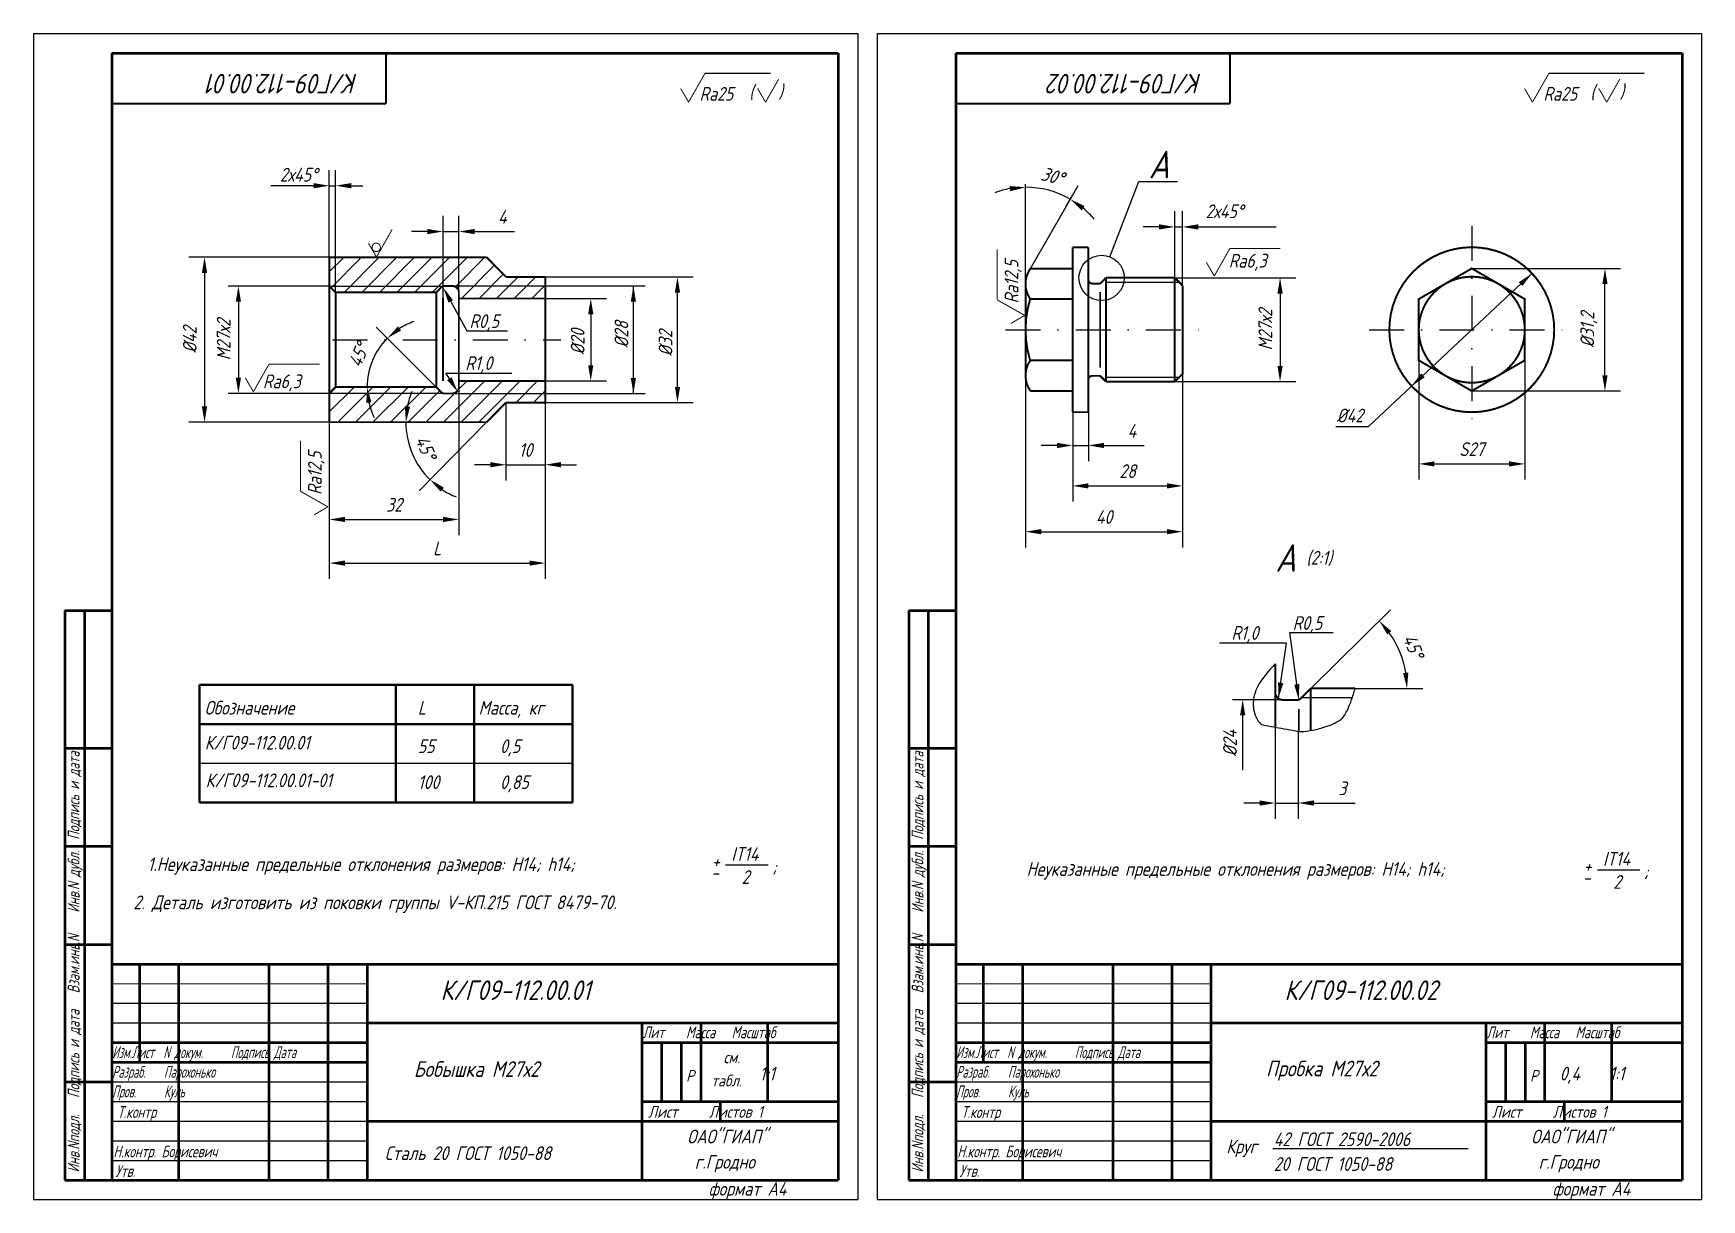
# Model space of a CAD drawing. Header units: inches. Extents: x 2854 to 6563, y -110 to 2015.
# Drawn here: x 3640.5 to 4065.5, y 1390.3 to 1687.3 of the extents above; entities that cross this region are included whole.
import ezdxf

# ---------------------------------------------------------------- set-up
doc = ezdxf.new("R2010")
doc.units = ezdxf.units.IN
doc.header["$LTSCALE"] = 0.7
doc.header["$MEASUREMENT"] = 0
doc.linetypes.add('DASHDOT', pattern=[25.4, 12.7, -6.35, 0, -6.35])
doc.styles.add('ROMANC', font='romanc', dxfattribs={"width": 0.8, "oblique": 15, "height": 3.5})
doc.styles.get("Standard").update_dxf_attribs({"font": 'romand.shx', "width": 0.8, "oblique": 15, "height": 3.5})
doc.dimstyles.get("Standard").update_dxf_attribs({"dimtxt": 3.5, "dimasz": 4, "dimexe": 4, "dimexo": 0, "dimgap": 2, "dimtad": 1, "dimdec": 0, "dimdsep": 46, "dimtxsty": 'Standard', "dimcen": 0.09, "dimadec": 0, "dimazin": 0, "dimtfac": 1, "dimtdec": 0, "dimtmove": 0, "dimatfit": 3, "dimfxl": 0, "dimtolj": 1, "dimtzin": 0, "dimlwd": 25, "dimlwe": 25, "dimarcsym": 0})

# ---------------------------------------------------------------- blocks, each defined once
blk = doc.blocks.new('*D3')
at = {"color": 0, "lineweight": 25}
for p, q in [((3744.85, 1609.3), (3744.85, 1640.85)), ((3748.87, 1609.3), (3748.87, 1640.85)), ((3740.85, 1636.85), (3736.85, 1636.85)), ((3744.85, 1636.85), (3748.87, 1636.85)), ((3752.87, 1636.85), (3763.05, 1636.85))]:
    blk.add_line(p, q, dxfattribs=at)
for points in [[(3740.85, 1637.51), (3740.85, 1636.18), (3744.85, 1636.85)], [(3752.87, 1637.51), (3752.87, 1636.18), (3748.87, 1636.85)]]:
    blk.add_solid(points, dxfattribs=at)
at = {"layer": 'DEFPOINTS', "color": 0, "lineweight": 25}
for p in [(3748.87, 1636.85), (3744.85, 1609.3), (3748.87, 1609.3)]:
    blk.add_point(p, dxfattribs=at)
at = {"color": 0, "insert": (3759.96, 1640.6), "char_height": 3.5, "attachment_point": 5}
blk.add_mtext('\\A1;4', dxfattribs=at)
blk = doc.blocks.new('*D4')
at = {"color": 0, "lineweight": 25}
for p, q in [((4006.91, 1627.45), (4044.84, 1627.45)), ((4040.84, 1600.25), (4040.84, 1623.45)), ((4006.91, 1596.25), (4044.84, 1596.25))]:
    blk.add_line(p, q, dxfattribs=at)
for points in [[(4040.17, 1623.45), (4041.5, 1623.45), (4040.84, 1627.45)], [(4040.17, 1600.25), (4041.5, 1600.25), (4040.84, 1596.25)]]:
    blk.add_solid(points, dxfattribs=at)
at = {"layer": 'DEFPOINTS', "color": 0, "lineweight": 25}
for p in [(4006.91, 1627.45), (4040.84, 1627.45), (4006.91, 1596.25)]:
    blk.add_point(p, dxfattribs=at)
at = {"color": 0, "insert": (4036.75, 1611.85), "char_height": 3.5, "attachment_point": 5, "rotation": 90}
blk.add_mtext('\\A1;%%C31,2', dxfattribs=at)
blk = doc.blocks.new('*D5')
at = {"color": 0, "lineweight": 25}
for p, q in [((3993.41, 1604.04), (3993.41, 1573.67)), ((4020.41, 1604.04), (4020.41, 1573.67)), ((3997.41, 1577.67), (4016.41, 1577.67))]:
    blk.add_line(p, q, dxfattribs=at)
for points in [[(3997.41, 1578.34), (3997.41, 1577.01), (3993.41, 1577.67)], [(4016.41, 1578.34), (4016.41, 1577.01), (4020.41, 1577.67)]]:
    blk.add_solid(points, dxfattribs=at)
at = {"layer": 'DEFPOINTS', "color": 0, "lineweight": 25}
for p in [(3993.41, 1604.04), (4020.41, 1604.04), (4020.41, 1577.67)]:
    blk.add_point(p, dxfattribs=at)
at = {"color": 0, "insert": (4006.91, 1581.42), "char_height": 3.5, "attachment_point": 5}
blk.add_mtext('\\A1;S27', dxfattribs=at)
blk = doc.blocks.new('*D6')
at = {"color": 0, "lineweight": 25}
for p, q in [((3760.87, 1593.3), (3760.87, 1573.47)), ((3770.87, 1593.3), (3770.87, 1573.47)), ((3756.87, 1577.47), (3752.87, 1577.47)), ((3760.87, 1577.47), (3770.87, 1577.47)), ((3774.87, 1577.47), (3778.87, 1577.47))]:
    blk.add_line(p, q, dxfattribs=at)
for points in [[(3756.87, 1578.14), (3756.87, 1576.8), (3760.87, 1577.47)], [(3774.87, 1578.14), (3774.87, 1576.8), (3770.87, 1577.47)]]:
    blk.add_solid(points, dxfattribs=at)
at = {"layer": 'DEFPOINTS', "color": 0, "lineweight": 25}
for p in [(3760.87, 1593.3), (3770.87, 1593.3), (3770.87, 1577.47)]:
    blk.add_point(p, dxfattribs=at)
at = {"color": 0, "lineweight": 25, "insert": (3765.87, 1581.22), "char_height": 3.5, "attachment_point": 5}
blk.add_mtext('\\A1;10', dxfattribs=at)
blk = doc.blocks.new('*D7')
at = {"color": 0, "lineweight": 25}
blk.add_line((3903.46, 1643.03), (3906.64, 1648.54), dxfattribs=at)
for start, end in [(100.0487, 110.0975), (60.0593, 90), (39.9619, 50.0106)]:
    blk.add_arc((3893.24, 1625.29), 22.84, start, end, dxfattribs=at)
for points in [[(3889.2, 1648.44), (3889.32, 1647.11), (3893.24, 1648.12)], [(3907.54, 1642.24), (3908.3, 1643.33), (3904.64, 1645.08)]]:
    blk.add_solid(points, dxfattribs=at)
at = {"layer": 'DEFPOINTS', "color": 0, "lineweight": 25}
for p in [(3893.24, 1648.94), (3901.04, 1646.75), (3903.46, 1643.03), (3893.24, 1623.54), (3894.47, 1627.42)]:
    blk.add_point(p, dxfattribs=at)
at = {"color": 0, "lineweight": 25, "insert": (3900.11, 1650.97), "char_height": 3.5, "attachment_point": 5, "rotation": 345.0297}
blk.add_mtext('\\A1;30°', dxfattribs=at)
blk = doc.blocks.new('*D8')
at = {"color": 0, "lineweight": 25}
for p, q in [((3931.24, 1625.07), (3962.07, 1625.07)), ((3958.07, 1621.07), (3958.07, 1602.63)), ((3931.24, 1598.63), (3962.07, 1598.63))]:
    blk.add_line(p, q, dxfattribs=at)
for points in [[(3957.41, 1621.07), (3958.74, 1621.07), (3958.07, 1625.07)], [(3957.41, 1602.63), (3958.74, 1602.63), (3958.07, 1598.63)]]:
    blk.add_solid(points, dxfattribs=at)
at = {"layer": 'DEFPOINTS', "color": 0, "lineweight": 25}
for p in [(3931.24, 1625.07), (3931.24, 1598.63), (3958.07, 1598.63)]:
    blk.add_point(p, dxfattribs=at)
at = {"color": 0, "lineweight": 25, "insert": (3954.32, 1611.85), "char_height": 3.5, "attachment_point": 5, "rotation": 90}
blk.add_mtext('\\A1;М27х2', dxfattribs=at)
blk = doc.blocks.new('*D9')
at = {"color": 0, "lineweight": 25}
for p, q in [((3905.24, 1599.59), (3905.24, 1578.37)), ((3909.24, 1599.59), (3909.24, 1578.37)), ((3901.24, 1582.37), (3897.24, 1582.37)), ((3905.24, 1582.37), (3909.24, 1582.37)), ((3913.24, 1582.37), (3923.42, 1582.37))]:
    blk.add_line(p, q, dxfattribs=at)
for points in [[(3901.24, 1583.04), (3901.24, 1581.7), (3905.24, 1582.37)], [(3913.24, 1583.04), (3913.24, 1581.7), (3909.24, 1582.37)]]:
    blk.add_solid(points, dxfattribs=at)
at = {"layer": 'DEFPOINTS', "color": 0, "lineweight": 25}
for p in [(3905.24, 1599.59), (3909.24, 1599.59), (3909.24, 1582.37)]:
    blk.add_point(p, dxfattribs=at)
at = {"color": 0, "lineweight": 25, "insert": (3920.33, 1586.12), "char_height": 3.5, "attachment_point": 5}
blk.add_mtext('\\A1;4', dxfattribs=at)
blk = doc.blocks.new('*D10')
at = {"color": 0, "lineweight": 25}
for p, q in [((3893.24, 1600.16), (3893.24, 1556.41)), ((3933.24, 1600.6), (3933.24, 1556.41)), ((3897.24, 1560.41), (3929.24, 1560.41))]:
    blk.add_line(p, q, dxfattribs=at)
for points in [[(3897.24, 1561.08), (3897.24, 1559.75), (3893.24, 1560.41)], [(3929.24, 1561.08), (3929.24, 1559.75), (3933.24, 1560.41)]]:
    blk.add_solid(points, dxfattribs=at)
at = {"layer": 'DEFPOINTS', "color": 0, "lineweight": 25}
for p in [(3893.24, 1600.16), (3933.24, 1600.6), (3933.24, 1560.41)]:
    blk.add_point(p, dxfattribs=at)
at = {"color": 0, "lineweight": 25, "insert": (3913.24, 1564.16), "char_height": 3.5, "attachment_point": 5}
blk.add_mtext('\\A1;40', dxfattribs=at)
blk = doc.blocks.new('*D11')
at = {"color": 0, "lineweight": 25}
for p, q in [((3956.85, 1510.62), (3956.85, 1487.31)), ((3962.69, 1509.59), (3962.69, 1487.31)), ((3952.85, 1491.31), (3948.85, 1491.31)), ((3956.85, 1491.31), (3962.69, 1491.31)), ((3966.69, 1491.31), (3977.18, 1491.31))]:
    blk.add_line(p, q, dxfattribs=at)
for points in [[(3952.85, 1491.98), (3952.85, 1490.64), (3956.85, 1491.31)], [(3966.69, 1491.98), (3966.69, 1490.64), (3962.69, 1491.31)]]:
    blk.add_solid(points, dxfattribs=at)
at = {"layer": 'DEFPOINTS', "color": 0, "lineweight": 25}
for p in [(3956.85, 1510.62), (3962.69, 1509.59), (3962.69, 1491.31)]:
    blk.add_point(p, dxfattribs=at)
at = {"color": 0, "lineweight": 25, "insert": (3973.94, 1495.06), "char_height": 3.5, "attachment_point": 5}
blk.add_mtext('\\A1;3', dxfattribs=at)
blk = doc.blocks.new('*D12')
at = {"color": 0, "lineweight": 25}
for p, q in [((3965.89, 1520.49), (3986.18, 1540.53)), ((3977.17, 1520.49), (3994.41, 1520.49))]:
    blk.add_line(p, q, dxfattribs=at)
blk.add_arc((3965.89, 1520.49), 24.52, 9.3569, 35.2831, dxfattribs=at)
for points in [[(3985.39, 1534.23), (3986.41, 1535.09), (3983.33, 1537.72)], [(3990.75, 1524.54), (3989.42, 1524.43), (3990.41, 1520.49)]]:
    blk.add_solid(points, dxfattribs=at)
at = {"layer": 'DEFPOINTS', "color": 0, "lineweight": 25}
for p in [(3989.59, 1526.79), (3963.2, 1517.84), (3965.89, 1520.49), (3965.89, 1520.49), (3977.17, 1520.49)]:
    blk.add_point(p, dxfattribs=at)
at = {"color": 0, "lineweight": 25, "insert": (3992.04, 1531.23), "char_height": 3.5, "attachment_point": 5, "rotation": 292.32}
blk.add_mtext('\\A1;45°', dxfattribs=at)
blk = doc.blocks.new('*D20')
at = {"color": 0, "lineweight": 25}
blk.add_line((3743.11, 1597.25), (3727.8, 1612.51), dxfattribs=at)
for start, end in [(108.9925, 122.0349), (135.0773, 180), (193.0424, 206.0848)]:
    blk.add_arc((3743.11, 1597.25), 17.61, start, end, dxfattribs=at)
for points in [[(3734.18, 1611.66), (3733.35, 1612.7), (3730.64, 1609.69)], [(3725.29, 1593.2), (3726.61, 1593.36), (3725.5, 1597.25)]]:
    blk.add_solid(points, dxfattribs=at)
at = {"layer": 'DEFPOINTS', "color": 0, "lineweight": 25}
for p in [(3727.85, 1606.05), (3717.47, 1597.25), (3743.11, 1597.25), (3743.11, 1597.25), (3744.55, 1595.81)]:
    blk.add_point(p, dxfattribs=at)
at = {"color": 0, "lineweight": 25, "insert": (3723.37, 1605.42), "char_height": 3.5, "attachment_point": 5, "rotation": 67.5386}
blk.add_mtext('\\A1;45°', dxfattribs=at)
blk = doc.blocks.new('*D29')
at = {"color": 0, "lineweight": 25}
blk.add_line((3755.95, 1588.3), (3738.73, 1570.78), dxfattribs=at)
for start, end in [(157.6772, 168.8386), (180, 225.4953), (236.6568, 247.8182)]:
    blk.add_arc((3755.95, 1588.3), 20.57, start, end, dxfattribs=at)
for points in [[(3736.44, 1592.22), (3735.11, 1592.35), (3735.39, 1588.3)], [(3744.23, 1570.6), (3745.07, 1571.64), (3741.54, 1573.64)]]:
    blk.add_solid(points, dxfattribs=at)
at = {"layer": 'DEFPOINTS', "color": 0, "lineweight": 25}
for p in [(3760.87, 1593.3), (3715.87, 1588.3), (3755.95, 1588.3), (3755.95, 1588.3), (3736.1, 1582.92)]:
    blk.add_point(p, dxfattribs=at)
at = {"color": 0, "lineweight": 25, "insert": (3740.45, 1581.8), "char_height": 3.5, "attachment_point": 5, "rotation": 292.7477}
blk.add_mtext('\\A1;45°', dxfattribs=at)
blk = doc.blocks.new('*D30')
at = {"color": 0, "lineweight": 25}
for p, q in [((3748.87, 1598.8), (3748.87, 1559.52)), ((3715.87, 1595.63), (3715.87, 1559.52)), ((3719.87, 1563.52), (3744.87, 1563.52))]:
    blk.add_line(p, q, dxfattribs=at)
for points in [[(3719.87, 1564.19), (3719.87, 1562.86), (3715.87, 1563.52)], [(3744.87, 1564.19), (3744.87, 1562.86), (3748.87, 1563.52)]]:
    blk.add_solid(points, dxfattribs=at)
at = {"layer": 'DEFPOINTS', "color": 0, "lineweight": 25}
for p in [(3748.87, 1598.8), (3715.87, 1595.63), (3748.87, 1563.52)]:
    blk.add_point(p, dxfattribs=at)
at = {"color": 0, "lineweight": 25, "insert": (3732.37, 1567.27), "char_height": 3.5, "attachment_point": 5}
blk.add_mtext('\\A1;32', dxfattribs=at)
blk = doc.blocks.new('*D31')
at = {"color": 0, "lineweight": 25}
for p, q in [((3770.87, 1593.3), (3770.87, 1548.41)), ((3715.87, 1588.3), (3715.87, 1548.41)), ((3719.87, 1552.41), (3766.87, 1552.41))]:
    blk.add_line(p, q, dxfattribs=at)
for points in [[(3719.87, 1553.08), (3719.87, 1551.75), (3715.87, 1552.41)], [(3766.87, 1553.08), (3766.87, 1551.75), (3770.87, 1552.41)]]:
    blk.add_solid(points, dxfattribs=at)
at = {"layer": 'DEFPOINTS', "color": 0, "lineweight": 25}
for p in [(3770.87, 1593.3), (3715.87, 1588.3), (3770.87, 1552.41)]:
    blk.add_point(p, dxfattribs=at)
at = {"color": 0, "lineweight": 25, "insert": (3743.37, 1556.16), "char_height": 3.5, "attachment_point": 5}
blk.add_mtext('\\A1;L', dxfattribs=at)
blk = doc.blocks.new('*D49')
at = {"color": 0, "lineweight": 25}
for p, q in [((3933.24, 1600.6), (3933.24, 1568.08)), ((3905.24, 1590.85), (3905.24, 1568.08)), ((3909.24, 1572.08), (3929.24, 1572.08))]:
    blk.add_line(p, q, dxfattribs=at)
for points in [[(3909.24, 1572.74), (3909.24, 1571.41), (3905.24, 1572.08)], [(3929.24, 1572.74), (3929.24, 1571.41), (3933.24, 1572.08)]]:
    blk.add_solid(points, dxfattribs=at)
at = {"layer": 'DEFPOINTS', "color": 0, "lineweight": 25}
for p in [(3933.24, 1600.6), (3905.24, 1590.85), (3933.24, 1572.08)]:
    blk.add_point(p, dxfattribs=at)
at = {"color": 0, "lineweight": 25, "insert": (3919.24, 1575.83), "char_height": 3.5, "attachment_point": 5}
blk.add_mtext('\\A1;28', dxfattribs=at)

msp = doc.modelspace()

# ---------------------------------------------------------------- linework, layer by layer
for p, q in [((3640.48, 1687.31), (3640.48, 1390.31)), ((3640.48, 1687.31), (3850.48, 1687.31)), ((3850.48, 1687.31), (3850.48, 1390.31)), ((3855.47, 1687.31), (3855.47, 1390.31)), ((3855.47, 1687.31), (4065.47, 1687.31)), ((4065.47, 1687.31), (4065.47, 1390.31)), ((3914.69, 1630.41), (3922.09, 1649.59)), ((3922.09, 1649.59), (3931.96, 1649.59)), ((3893.24, 1623.54), (3893.24, 1648.94)), ((3894.47, 1627.42), (3903.46, 1643.03)), ((3894.47, 1627.42), (3893.24, 1625.29)), ((3746.82, 1619.05), (3750.91, 1611.55)), ((3750.91, 1611.55), (3754.35, 1611.55)), ((3750.91, 1611.55), (3761.28, 1611.55)), ((3745.58, 1600.76), (3762.35, 1600.76)), ((3746.45, 1599.39), (3745.58, 1600.76)), ((3972.24, 1587.24), (3980.58, 1587.24)), ((3962.32, 1521.55), (3960.57, 1534.74)), ((3960.57, 1534.74), (3971.62, 1534.74)), ((3959.67, 1532.03), (3942.64, 1532.03)), ((3957.67, 1517.98), (3959.67, 1532.03)), ((3958.85, 1517.55), (3945.94, 1517.55)), ((3963.56, 1518.19), (3976.49, 1518.19)), ((3948.54, 1513.63), (3948.54, 1499.7)), ((3640.48, 1390.31), (3850.48, 1390.31)), ((3855.47, 1390.31), (4065.47, 1390.31))]:
    msp.add_line(p, q)
at = {"lineweight": 50}
for p, q in [((3660.48, 1682.31), (3660.48, 1395.31)), ((3660.48, 1682.31), (3845.48, 1682.31)), ((3845.48, 1682.31), (3845.48, 1395.31)), ((3875.47, 1682.31), (3875.47, 1395.31)), ((3875.47, 1682.31), (4060.47, 1682.31)), ((4060.47, 1682.31), (4060.47, 1395.31)), ((3648.48, 1540.31), (3648.48, 1395.31)), ((3648.48, 1540.31), (3660.48, 1540.31)), ((3653.48, 1540.31), (3653.48, 1395.31)), ((3863.47, 1540.31), (3863.47, 1395.31)), ((3863.47, 1540.31), (3875.47, 1540.31)), ((3868.47, 1540.31), (3868.47, 1395.31)), ((3648.48, 1505.31), (3660.48, 1505.31)), ((3863.47, 1505.31), (3875.47, 1505.31)), ((3648.48, 1480.31), (3660.48, 1480.31)), ((3863.47, 1480.31), (3875.47, 1480.31)), ((3648.48, 1455.31), (3660.48, 1455.31)), ((3863.47, 1455.31), (3875.47, 1455.31)), ((3660.48, 1450.31), (3845.48, 1450.31)), ((3667.48, 1450.31), (3667.48, 1425.31)), ((3677.48, 1450.31), (3677.48, 1395.31)), ((3700.48, 1450.31), (3700.48, 1395.31)), ((3715.48, 1450.31), (3715.48, 1395.31)), ((3725.48, 1450.31), (3725.48, 1395.31)), ((3875.47, 1450.31), (4060.47, 1450.31)), ((3882.47, 1450.31), (3882.47, 1425.31)), ((3892.47, 1450.31), (3892.47, 1395.31)), ((3915.47, 1450.31), (3915.47, 1395.31)), ((3930.47, 1450.31), (3930.47, 1395.31)), ((3940.47, 1450.31), (3940.47, 1395.31)), ((3795.48, 1435.31), (3795.48, 1395.31)), ((3810.48, 1435.31), (3810.48, 1415.31)), ((3827.48, 1435.31), (3827.48, 1415.31)), ((4010.47, 1435.31), (4010.47, 1395.31)), ((4025.47, 1435.31), (4025.47, 1415.31)), ((4042.47, 1435.31), (4042.47, 1415.31)), ((3660.48, 1430.31), (3725.48, 1430.31)), ((3795.48, 1430.31), (3845.48, 1430.31)), ((3800.48, 1430.31), (3800.48, 1415.31)), ((3805.48, 1430.31), (3805.48, 1415.31)), ((3875.47, 1430.31), (3940.47, 1430.31)), ((4010.47, 1430.31), (4060.47, 1430.31)), ((4015.47, 1430.31), (4015.47, 1415.31)), ((4020.47, 1430.31), (4020.47, 1415.31)), ((3660.48, 1425.31), (3725.48, 1425.31)), ((3875.47, 1425.31), (3940.47, 1425.31)), ((3648.48, 1420.31), (3660.48, 1420.31)), ((3863.47, 1420.31), (3875.47, 1420.31)), ((3795.48, 1415.31), (3845.48, 1415.31)), ((3815.48, 1415.31), (3815.48, 1410.31)), ((4010.47, 1415.31), (4060.47, 1415.31)), ((4030.47, 1415.31), (4030.47, 1410.31)), ((3648.48, 1395.31), (3845.48, 1395.31)), ((3863.47, 1395.31), (4060.47, 1395.31))]:
    msp.add_line(p, q, dxfattribs=at)
at = {"lineweight": 25}
for p, q in [((3715.87, 1630.3), (3715.87, 1652.52)), ((3717.47, 1621.35), (3717.47, 1652.52)), ((3711.87, 1648.52), (3700.96, 1648.52)), ((3715.87, 1648.52), (3717.47, 1648.52)), ((3721.47, 1648.52), (3724.37, 1648.52)), ((3931.24, 1625.07), (3931.24, 1642.03)), ((3933.24, 1623.1), (3933.24, 1642.03)), ((3927.24, 1638.03), (3923.24, 1638.03)), ((3931.24, 1638.03), (3933.24, 1638.03)), ((3937.24, 1638.03), (3957.11, 1638.03)), ((3720.87, 1630.3), (3680.08, 1630.3)), ((3684.08, 1626.3), (3684.08, 1592.3)), ((3770.87, 1625.3), (3808.56, 1625.3)), ((3715.87, 1622.98), (3690.1, 1622.98)), ((3770.87, 1619.8), (3786.47, 1619.8)), ((3804.56, 1597.3), (3804.56, 1621.3)), ((3692.71, 1618.98), (3692.71, 1599.63)), ((3782.47, 1615.8), (3782.47, 1602.8)), ((3748.87, 1598.8), (3748.87, 1573.48)), ((3770.87, 1598.8), (3786.47, 1598.8)), ((3715.87, 1595.63), (3690.1, 1595.63)), ((3770.87, 1593.3), (3808.56, 1593.3)), ((3770.87, 1593.3), (3770.87, 1556.59)), ((3720.87, 1588.3), (3680.08, 1588.3)), ((3715.87, 1588.3), (3715.87, 1556.59)), ((3682.81, 1501.43), (3777.81, 1501.43)), ((3816.84, 1475.55), (3827.67, 1475.55)), ((4038.91, 1474.33), (4049.73, 1474.33)), ((3660.48, 1440.31), (3725.48, 1440.31)), ((3875.47, 1440.31), (3940.47, 1440.31)), ((3660.48, 1435.31), (3725.48, 1435.31)), ((3875.47, 1435.31), (3940.47, 1435.31)), ((3660.48, 1420.31), (3725.48, 1420.31)), ((3875.47, 1420.31), (3940.47, 1420.31)), ((3660.48, 1415.31), (3725.48, 1415.31)), ((3875.47, 1415.31), (3940.47, 1415.31)), ((3660.48, 1410.31), (3725.48, 1410.31)), ((3875.47, 1410.31), (3940.47, 1410.31)), ((3660.48, 1405.31), (3725.48, 1405.31)), ((3875.47, 1405.31), (3940.47, 1405.31)), ((3956.26, 1403.36), (4005.99, 1403.36)), ((3660.48, 1400.31), (3725.48, 1400.31)), ((3875.47, 1400.31), (3940.47, 1400.31))]:
    msp.add_line(p, q, dxfattribs=at)
at = {"color": 0, "linetype": 'ByBlock'}
for p, q in [((3903.51, 1643.12), (3905.17, 1645.99)), ((3720.87, 1630.3), (3685.98, 1630.3)), ((4022.25, 1626.19), (3980.58, 1587.24)), ((3715.87, 1622.98), (3695.38, 1622.98)), ((3747.12, 1623), (3796.33, 1623)), ((3793.33, 1595.6), (3793.33, 1623)), ((3893.24, 1611.79), (3893.24, 1559.25)), ((3933.24, 1611.85), (3933.24, 1559.31)), ((3715.87, 1595.63), (3695.38, 1595.63)), ((3747.12, 1595.6), (3796.33, 1595.6)), ((3720.87, 1588.3), (3685.98, 1588.3))]:
    msp.add_line(p, q, dxfattribs=at)
at = {"linetype": 'DASHDOT'}
for p, q in [((4006.91, 1638.32), (4006.91, 1586.06)), ((3888.16, 1611.85), (3938.71, 1611.85)), ((3980.78, 1611.85), (4030.92, 1611.85)), ((3716.68, 1609.3), (3774.87, 1609.3))]:
    msp.add_line(p, q, dxfattribs=at)
at = {"color": 0}
for p, q in [((3715.87, 1626.55), (3719.62, 1630.3)), ((3716.32, 1622.52), (3724.1, 1630.3)), ((3719.64, 1621.35), (3728.59, 1630.3)), ((3724.13, 1621.35), (3733.08, 1630.3)), ((3728.62, 1621.35), (3737.57, 1630.3)), ((3733.11, 1621.35), (3742.06, 1630.3)), ((3737.6, 1621.35), (3746.55, 1630.3)), ((3742.09, 1621.35), (3751.04, 1630.3)), ((3747.99, 1622.76), (3755.53, 1630.3)), ((3749.52, 1619.8), (3757.97, 1628.25)), ((3754.01, 1619.8), (3760.2, 1625.99)), ((3758.5, 1619.8), (3764, 1625.3)), ((3762.99, 1619.8), (3768.49, 1625.3)), ((3767.48, 1619.8), (3770.87, 1623.19)), ((3740.47, 1588.3), (3750.97, 1598.8)), ((3744.97, 1588.3), (3755.47, 1598.8)), ((3749.46, 1588.3), (3759.96, 1598.8)), ((3753.95, 1588.3), (3764.45, 1598.8)), ((3763.44, 1593.3), (3768.94, 1598.8)), ((3715.87, 1590.91), (3722.22, 1597.25)), ((3718.02, 1588.3), (3726.97, 1597.25)), ((3722.51, 1588.3), (3731.46, 1597.25)), ((3727, 1588.3), (3735.95, 1597.25)), ((3731.49, 1588.3), (3740.44, 1597.25)), ((3735.98, 1588.3), (3744.02, 1596.34)), ((3767.93, 1593.3), (3770.87, 1596.25))]:
    msp.add_line(p, q, dxfattribs=at)
at = {"linetype": 'Continuous'}
for p, q in [((3913.71, 1623.95), (3932.38, 1623.95)), ((3715.87, 1622.92), (3744.28, 1622.92)), ((4020.41, 1619.65), (4020.41, 1604.04)), ((3913.71, 1599.75), (3932.38, 1599.75)), ((3715.87, 1595.68), (3744.28, 1595.68))]:
    msp.add_line(p, q, dxfattribs=at)
at = {"lineweight": 40}
for p, q in [((3682.81, 1521.43), (3777.81, 1521.43)), ((3682.81, 1521.43), (3682.81, 1491.43)), ((3732.81, 1521.43), (3732.81, 1491.43)), ((3752.81, 1521.43), (3752.81, 1491.43)), ((3777.81, 1521.43), (3777.81, 1491.43)), ((3682.81, 1511.43), (3777.81, 1511.43)), ((3682.81, 1491.43), (3777.81, 1491.43))]:
    msp.add_line(p, q, dxfattribs=at)
at = {"lineweight": 15}
for p, q in [((3660.48, 1445.31), (3725.48, 1445.31)), ((3875.47, 1445.31), (3940.47, 1445.31))]:
    msp.add_line(p, q, dxfattribs=at)
at = {"color": 1, "lineweight": 50}
for p, q in [((3725.48, 1435.31), (3845.48, 1435.31)), ((3940.47, 1435.31), (4060.47, 1435.31)), ((3725.48, 1410.31), (3845.48, 1410.31)), ((3940.47, 1410.31), (4060.47, 1410.31))]:
    msp.add_line(p, q, dxfattribs=at)
for points, const_width in [([(3730.33, 1669.43), (3730.33, 1682.43)], 0.5), ([(3945.32, 1669.43), (3945.32, 1682.43)], 0.5), ([(3807.4, 1669.79), (3811.56, 1677.13)], 0.25), ([(3811.56, 1677.13), (3828.31, 1677.13)], 0.3), ([(3827, 1669.79), (3830.34, 1675.67)], 0.25), ([(4022.38, 1669.79), (4026.55, 1677.13)], 0.25), ([(4026.55, 1677.13), (4050.91, 1677.13)], 0.3), ([(4041.29, 1669.79), (4044.63, 1675.67)], 0.25), ([(3805.37, 1673.29), (3807.4, 1669.79)], 0.25), ([(3824.97, 1673.29), (3827, 1669.79)], 0.25), ([(4020.35, 1673.29), (4022.38, 1669.79)], 0.25), ([(4039.26, 1673.29), (4041.29, 1669.79)], 0.25), ([(3660.33, 1669.43), (3730.33, 1669.43)], 0.5), ([(3875.32, 1669.43), (3945.32, 1669.43)], 0.5), ([(3727.89, 1630.35), (3731.87, 1637.35)], 0.25), ([(3725.86, 1633.85), (3727.89, 1630.35)], 0.25), ([(3886.01, 1619.46), (3886.01, 1632.35)], 0.25), ([(3905.24, 1590.85), (3905.24, 1632.85)], 0.5), ([(3909.24, 1611.85), (3909.24, 1632.85)], 0.5), ([(3941.32, 1625.53), (3945.29, 1632.53)], 0.25), ([(3945.29, 1632.53), (3958.17, 1632.53)], 0.25), ([(3715.87, 1630.3), (3715.87, 1609.3)], 0.5), ([(3760.87, 1625.3), (3755.95, 1630.3)], 0.5), ([(3939.28, 1629.03), (3941.32, 1625.53)], 0.25), ([(3770.87, 1625.3), (3770.87, 1609.3)], 0.5), ([(3893.24, 1623.54), (3893.24, 1611.85)], 0.5), ([(3894.47, 1627.42), (3905.24, 1627.42)], 0.5), ([(3912.39, 1623.74), (3913.71, 1625.07)], 0.5), ([(3913.71, 1625.07), (3913.71, 1598.63)], 0.5), ([(3931.24, 1625.07), (3933.24, 1623.1)], 0.5), ([(3931.24, 1625.07), (3931.24, 1598.63)], 0.5), ([(3717.47, 1621.35), (3715.87, 1622.98)], 0.5), ([(3717.47, 1597.25), (3717.47, 1621.35)], 0.5), ([(3744.55, 1622.8), (3743.11, 1621.35)], 0.5), ([(3743.11, 1621.35), (3743.11, 1597.25)], 0.5), ([(3744.85, 1609.3), (3744.85, 1619.89)], 0.5), ([(3748.87, 1621.65), (3748.87, 1596.96)], 0.5), ([(3748.87, 1619.8), (3770.87, 1619.8)], 0.5), ([(3893.01, 1615.49), (3886.01, 1619.46)], 0.25), ([(3905.24, 1619.65), (3894.4, 1619.65)], 0.5), ([(3912.24, 1611.85), (3912.24, 1621.48)], 0.5), ([(3931.24, 1623.1), (3931.24, 1600.6)], 0.5), ([(3933.24, 1623.1), (3933.24, 1600.6)], 0.5), ([(3889.51, 1613.45), (3893.01, 1615.49)], 0.25), ([(3893.24, 1600.16), (3893.24, 1611.85)], 0.5), ([(3909.24, 1611.85), (3909.24, 1590.85)], 0.5), ([(3912.24, 1611.85), (3912.24, 1602.21)], 0.5), ([(3715.87, 1588.3), (3715.87, 1609.3)], 0.5), ([(3744.85, 1609.35), (3744.85, 1598.76)], 0.5), ([(3770.87, 1593.3), (3770.87, 1609.3)], 0.5), ([(3770.87, 1593.3), (3770.87, 1609.3)], 0.5), ([(3696.53, 1596.06), (3700.51, 1603.06)], 0.25), ([(3700.51, 1603.06), (3713.39, 1603.06)], 0.25), ([(3905.24, 1604.04), (3894.4, 1604.04)], 0.5), ([(3694.5, 1599.56), (3696.53, 1596.06)], 0.25), ([(3748.87, 1598.8), (3770.87, 1598.8)], 0.5), ([(3912.39, 1599.95), (3913.71, 1598.63)], 0.5), ([(3931.24, 1598.63), (3933.24, 1600.6)], 0.5), ([(3717.47, 1597.25), (3715.87, 1595.63)], 0.5), ([(3744.55, 1595.81), (3743.11, 1597.25)], 0.5), ([(3894.47, 1596.27), (3905.24, 1596.27)], 0.5), ([(3760.87, 1593.3), (3755.95, 1588.3)], 0.5), ([(3708.51, 1570.71), (3708.51, 1583.6)], 0.25), ([(3715.51, 1566.74), (3708.51, 1570.71)], 0.25), ([(3712.01, 1564.7), (3715.51, 1566.74)], 0.25), ([(3958.85, 1517.55), (3962.5, 1517.55)], 0.5), ([(3963.2, 1517.84), (3965.89, 1520.49)], 0.5), ([(3965.89, 1520.49), (3977.17, 1520.49)], 0.5), ([(3965.89, 1520.49), (3965.89, 1509.77)], 0.5), ([(3962.85, 1515.24), (3962.85, 1509.56)], 0.5)]:
    msp.add_lwpolyline(points, dxfattribs=dict(const_width=const_width))
for points, const_width in [([(3728.88, 1632.82, 1), (3726.75, 1632.82, 1)], 0.25), ([(3728.88, 1632.82, -1), (3726.75, 1632.82, -1)], 0.25), ([(4027.91, 1611.85, 1), (3985.91, 1611.85, 1)], 0.5), ([(3894.47, 1627.42, 0.316625), (3894.47, 1619.65, 0.316625)], 0.5), ([(3909.24, 1624.6, 0.414214), (3910.24, 1623.6, 0.414214)], 0.5), ([(3912.03, 1623.6, 0.198912), (3912.39, 1623.74, 0.198912)], 0.5), ([(4020.41, 1611.85, 1), (3993.41, 1611.85, 1)], 0.5), ([(3745.05, 1623, 0.198562), (3744.55, 1622.8, 0.198562)], 0.5), ([(3748.87, 1621.65, 0.342767), (3747.12, 1623, 0.414214)], 0.5), ([(3894.4, 1619.65, 0.073454), (3893.24, 1611.85, 0.073454)], 0.5), ([(3894.4, 1604.04, -0.073454), (3893.24, 1611.85, -0.073454)], 0.5), ([(4027.91, 1611.85, -1), (3985.91, 1611.85, -1)], 0.5), ([(4020.41, 1611.85, -1), (3993.41, 1611.85, -1)], 0.5), ([(3894.47, 1596.27, -0.316625), (3894.47, 1604.04, -0.316625)], 0.5), ([(3909.24, 1599.1, -0.414214), (3910.24, 1600.1, -0.414214)], 0.5), ([(3912.03, 1600.1, -0.198912), (3912.39, 1599.95, -0.198912)], 0.5), ([(3745.05, 1595.6, -0.198562), (3744.55, 1595.81, -0.198562)], 0.5), ([(3748.87, 1596.96, -0.342767), (3747.12, 1595.6, -0.414214)], 0.5), ([(3956.85, 1519.55, 0.414214), (3958.85, 1517.55, 0.414214)], 0.5), ([(3962.5, 1517.55, 0.19728), (3963.2, 1517.84, 0.19728)], 0.5)]:
    msp.add_lwpolyline(points, format="xyb", dxfattribs=dict(const_width=const_width))
at = {"linetype": 'Continuous', "const_width": 0.5}
for points in [[(3905.24, 1632.85), (3909.24, 1632.85)], [(3715.87, 1630.3), (3755.95, 1630.3)], [(3760.87, 1625.3), (3770.87, 1625.3)], [(3910.24, 1623.6), (3912.03, 1623.6)], [(3913.71, 1625.07), (3931.24, 1625.07)], [(3717.47, 1621.35), (3743.11, 1621.35)], [(3745.05, 1623), (3747.12, 1623)], [(3910.24, 1600.1), (3912.03, 1600.1)], [(3913.71, 1598.63), (3931.24, 1598.63)], [(3717.47, 1597.25), (3743.11, 1597.25)], [(3745.05, 1595.6), (3747.12, 1595.6)], [(3760.87, 1593.3), (3770.87, 1593.3)], [(3905.24, 1590.85), (3909.24, 1590.85)], [(3715.87, 1588.3), (3755.95, 1588.3)]]:
    msp.add_lwpolyline(points, dxfattribs=at)
at = {"const_width": 0.5}
msp.add_lwpolyline([(4006.91, 1627.45), (3993.4, 1619.65), (3993.4, 1604.05), (4006.91, 1596.25), (4020.42, 1604.05), (4020.42, 1619.65)], close=True, dxfattribs=at)
at = {"linetype": 'Continuous'}
msp.add_lwpolyline([(3993.41, 1619.65), (3993.41, 1604.04)], dxfattribs=at)
msp.add_lwpolyline([(3956.85, 1526.76, 0.063442), (3952.4, 1521.11, 0.037071), (3952.04, 1520.39, 0.036857), (3951.61, 1519.1, 0.028084), (3951.27, 1517.35, 0.064406), (3951.27, 1515.61, 0.056558), (3951.73, 1513.7, 0.093492), (3952.89, 1511.74, 0.168657), (3954.01, 1511.11, 0.003626), (3955.83, 1510.79, -0.002546), (3958.43, 1510.35, -0.001333), (3961.28, 1509.84, 0.002687), (3962.69, 1509.59, 0.067354), (3964.15, 1509.54, 0.031243), (3967.25, 1510.05, 0.021246), (3968.97, 1510.51, 0.016989), (3971.06, 1511.26, 0.036779), (3973.04, 1512.22, 0.070611), (3973.95, 1512.93, 0.071544), (3974.77, 1514.08, 0.030859), (3976.08, 1517.04, 0.00832), (3976.51, 1518.25, 0.00664), (3976.99, 1519.78, 0.028491), (3977.17, 1520.49, 0.032293)], format="xyb")
at = {"color": 0, "linetype": 'ByBlock', "const_width": 0.5}
msp.add_lwpolyline([(3956.85, 1510.62), (3956.85, 1526.76)], dxfattribs=at)
msp.add_circle((3912.61, 1625.03), 5.77)
at = {"lineweight": 25}
for points in [[(3711.87, 1649.19), (3711.87, 1647.85), (3715.87, 1648.52)], [(3721.47, 1649.19), (3721.47, 1647.85), (3717.47, 1648.52)], [(3927.24, 1638.69), (3927.24, 1637.36), (3931.24, 1638.03)], [(3937.24, 1638.69), (3937.24, 1637.36), (3933.24, 1638.03)], [(3683.41, 1626.3), (3684.75, 1626.3), (3684.08, 1630.3)], [(3803.9, 1621.3), (3805.23, 1621.3), (3804.56, 1625.3)], [(3692.04, 1618.98), (3693.38, 1618.98), (3692.71, 1622.98)], [(3781.81, 1615.8), (3783.14, 1615.8), (3782.47, 1619.8)], [(3781.81, 1602.8), (3783.14, 1602.8), (3782.47, 1598.8)], [(3692.04, 1599.63), (3693.38, 1599.63), (3692.71, 1595.63)], [(3803.9, 1597.3), (3805.23, 1597.3), (3804.56, 1593.3)], [(3683.41, 1592.3), (3684.75, 1592.3), (3684.08, 1588.3)]]:
    msp.add_solid(points, dxfattribs=at)
at = {"color": 0, "linetype": 'ByBlock'}
for points in [[(4019.79, 1622.97), (4018.88, 1623.94), (4022.25, 1626.19)], [(3792.67, 1619.01), (3794, 1619.01), (3793.33, 1623.01)], [(3792.67, 1599.54), (3794, 1599.54), (3793.33, 1595.54)], [(3994.94, 1599.75), (3994.03, 1600.73), (3991.57, 1597.51)]]:
    msp.add_solid(points, dxfattribs=at)
for points in [[(3746.23, 1618.73), (3747.4, 1619.37), (3744.9, 1622.56)], [(3747.01, 1599.75), (3745.88, 1599.03), (3748.59, 1596.01)], [(3958.89, 1521.85), (3957.57, 1522.04), (3957.67, 1517.98)], [(3962.98, 1521.64), (3961.66, 1521.46), (3962.85, 1517.58)], [(3947.88, 1513.63), (3949.21, 1513.63), (3948.54, 1517.63)]]:
    msp.add_solid(points)
at = {"layer": 'DEFPOINTS', "color": 0, "linetype": 'ByBlock'}
for p in [(3894.19, 1645.2), (3899.23, 1645.24), (3903.46, 1643.03), (3711.67, 1630.3), (3715.87, 1630.3), (3894.19, 1625.69), (3894.47, 1627.42), (3955.57, 1624.99), (3711.67, 1622.98), (3717.47, 1621.35), (3753.87, 1622.8), (3793.33, 1622.8), (4017.87, 1622.09), (3893.24, 1611.85), (3933.24, 1603.32), (3931.24, 1601.35), (3931.24, 1601.35), (3995.95, 1601.61), (3698.38, 1595.63), (3711.67, 1595.63), (3770.87, 1591.3), (3688.98, 1588.3), (3711.67, 1588.3), (3893.24, 1562.25), (3956.85, 1525.03), (3962.85, 1515.24)]:
    msp.add_point(p, dxfattribs=at)

# ---------------------------------------------------------------- texts
at = {"style": 'ROMANC', "oblique": 15, "width": 0.8}
for s, p in [('(', (3822.82, 1670.61)), (')', (3830.31, 1670.75)), ('(', (4037.11, 1670.61)), (')', (4044.6, 1670.75))]:
    msp.add_text(s, height=3.5, dxfattribs=at).set_placement(p)
at = {"lineweight": 35, "char_height": 5, "width": 116.2188, "attachment_point": 1, "rotation": 180}
for s, insert in [('К/Г09-112.00.01 ', (3723.21, 1672.01)), ('К/Г09-112.00.02 ', (3938.2, 1672.01))]:
    msp.add_mtext(s, dxfattribs=dict(at, insert=insert))
at = {"lineweight": 25, "attachment_point": 1}
for s, insert, char_height, width in [('Ra25', (3810.19, 1673.67), 3.5, 29.1251), ('Ra25', (4025.17, 1673.67), 3.5, 29.1251), ('А', (3924.62, 1657.41), 7, 27.65), ('2х45%%D', (3703.28, 1653.08), 3.5, 23.1507), ('2х45%%D', (3939.11, 1643.76), 3.5, 23.1507), ('Ra6,3', (3945.01, 1631.17), 3.5, 29.1251), ('R0,5', (3751.57, 1615.78), 3.5, 29.1251), ('R1,0', (3750.51, 1605.08), 3.5, 29.1251), ('Ra6,3', (3698.97, 1600.45), 3.5, 29.1251), ('%%C42', (3972.51, 1591.75), 3.5, 15.2339), ('А', (3956.86, 1557.22), 7, 27.65), ('(2:1)', (3964.76, 1555.51), 3.5, 22.9613), ('R0,5', (3961.28, 1538.91), 3.5, 29.1251), ('R1,0', (3945.68, 1536.39), 3.5, 29.1251), ('Обозначение', (3684.12, 1517.33), 3.5, 56.3659), ('  L', (3734.71, 1517.33), 3.5, 56.3659), ('Масса, кг', (3753.9, 1517.33), 3.5, 56.3659), ('К/Г09-112.00.01', (3684.14, 1508.43), 3.5, 47.5376), ('  55', (3734.71, 1507.53), 3.5, 56.3659), ('  0,5', (3755.66, 1507.53), 3.5, 56.3659), ('К/Г09-112.00.01-01', (3684.36, 1498.84), 3.5, 47.5376), ('  100', (3734.71, 1498.37), 3.5, 56.3659), ('  0,85', (3755.66, 1498.37), 3.5, 56.3659), ('IT14', (3818.29, 1480.07), 3.5, 19.7907), ('1.Неуказанные предельные отклонения размеров: H14; h14; ', (3669.58, 1477.48), 3.5, 158.004), ('+', (3813.34, 1478.25), 3.5, 4.3989), (';', (3828.73, 1476.91), 3.5, 9.0235), (' Неуказанные предельные отклонения размеров: H14; h14; ', (3891.64, 1476.26), 3.5, 158.004), ('+', (4035.4, 1477.03), 3.5, 4.3989), ('IT14', (4040.35, 1478.85), 3.5, 19.7907), ('-', (3813.12, 1475.32), 3.5, 6.6548), ('2', (3820.9, 1474.19), 3.5, 17.1446), ('-', (4035.18, 1474.1), 3.5, 6.6548), ('2', (4042.97, 1472.97), 3.5, 17.1446), (';', (4050.79, 1475.69), 3.5, 9.0235), ('2. Деталь изготовить из поковки группы V-КП.215 ГОСТ 8479-70.', (3665.96, 1467.77), 3.5, 172.7805), ('{\\W0.7;Лит    Масса   Масштаб}', (3795.68, 1434.42), 3, 48.3624), ('{\\W0.7;Лит    Масса   Масштаб}', (4010.66, 1434.42), 3, 48.3624), ('{\\W0.6; Изм.Лист  N докум.      Подпись Дата\\P Разраб.    Парохонько\\P Пров.      Куль}', (3659.4, 1429.36), 3, 75.9719), ('{\\W0.6; Изм.Лист  N докум.      Подпись Дата\\P Разраб.    Парохонько\\P Пров.      Куль}', (3874.39, 1429.36), 3, 75.9719), ('см.', (3816.31, 1428.05), 3, 4.7355), ('      1:1', (3814.33, 1424.15), 3.5, 30.5998), ('0,4    1:1', (4029.31, 1424.15), 3.5, 30.5998), ('Р', (3806.76, 1423.35), 3, 4.7355), ('табл.', (3813.15, 1422.13), 3, 23.2785), ('Р', (4021.74, 1423.35), 3, 4.7355), ('{\\W0.7;Т.контр}', (3661.91, 1414.11), 3, 65.7648), ('Лист     Листов 1', (3797.09, 1414.18), 3, 49.4707), ('{\\W0.7;Т.контр}', (3876.9, 1414.11), 3, 65.7648), ('Лист     Листов 1', (4012.07, 1414.18), 3, 49.4707), (' 42 ГОСТ 2590-2006', (3954.6, 1407.43), 3.5, 64.6502), ('{\\W0.7; Н.контр. Борисевич}', (3659.47, 1404.09), 3, 40.546), ('Сталь 20 ГОСТ 1050-88', (3730, 1403.88), 3.5, 64.6502), ('{\\W0.7; Н.контр. Борисевич}', (3874.45, 1404.09), 3, 40.546), ('Круг', (3944.38, 1405.61), 3.5, 20.1), ('{\\W0.7;Утв.     }', (3661.4, 1399.1), 3, 39.2217), ('г.Гродно', (3808.98, 1401.69), 3.5, 35.0627), ('{\\W0.7;Утв.     }', (3876.39, 1399.1), 3, 39.2217), (' 20 ГОСТ 1050-88', (3954.6, 1401.13), 3.5, 64.6502), ('г.Гродно', (4023.96, 1401.69), 3.5, 35.0627), ('формат А4', (3812.5, 1394.83), 3.5, 32.7454), ('формат А4', (4027.49, 1394.83), 3.5, 32.7454)]:
    msp.add_mtext(s, dxfattribs=dict(at, insert=insert, char_height=char_height, width=width))
at = {"lineweight": 25, "attachment_point": 1, "rotation": 90}
for s, insert, char_height, width in [('Ra12,5', (3887.92, 1618.54), 3.5, 29.1251), ('%%C20', (3777.39, 1605.5), 3.5, 22.1941), ('%%C28', (3788.53, 1607.26), 3.5, 22.1941), ('%%C32', (3799.78, 1605.11), 3.5, 22.1941), ('Ra12,5', (3710.43, 1569.78), 3.5, 29.1251), ('%%C24', (3943.57, 1503.18), 3.5, 16.5464), ('{\\W0.7; Инв.Nподл.   Подпись и дата   Взам.инв.N    Инв.N дубл.  Подпись и дата}', (3649.24, 1395.83), 3, 144.2887), ('{\\W0.7; Инв.Nподл.   Подпись и дата   Взам.инв.N    Инв.N дубл.  Подпись и дата}', (3864.23, 1395.83), 3, 144.2887)]:
    msp.add_mtext(s, dxfattribs=dict(at, insert=insert, char_height=char_height, width=width))
at = {"lineweight": 25, "char_height": 3.5, "attachment_point": 5, "rotation": 90}
for s, insert in [('\\A1;М27х2', (3688.96, 1609.3)), ('\\A1;%%C42', (3680.33, 1609.3))]:
    msp.add_mtext(s, dxfattribs=dict(at, insert=insert))
at = {"lineweight": 35, "attachment_point": 1}
for s, insert, char_height, width in [('К/Г09-112.00.01', (3744.21, 1446.15), 5, 116.2188), ('К/Г09-112.00.02', (3959.2, 1446.15), 5, 116.2188), ('ОАО"ГИАП"', (3807.06, 1408.13), 3.5, 36.171), ('ОАО"ГИАП"', (4022.05, 1408.13), 3.5, 36.171)]:
    msp.add_mtext(s, dxfattribs=dict(at, insert=insert, char_height=char_height, width=width))
at = {"lineweight": 30, "char_height": 4, "width": 61.9449, "attachment_point": 1}
for s, insert in [('Бобышка М27х2', (3737.4, 1425.56)), ('Пробка М27х2', (3954.52, 1425.7))]:
    msp.add_mtext(s, dxfattribs=dict(at, insert=insert))

# ---------------------------------------------------------------- dimensions: what is measured, and where the dimension line sits
at = {"lineweight": 25}
for base, line1, line2, picture, middle in [((3901.04, 1646.75), ((3893.24, 1623.54), (3893.24, 1648.94)), ((3894.47, 1627.42), (3903.46, 1643.03)), '*D7', (3900.11, 1650.97)), ((3727.85, 1606.05), ((3717.47, 1597.25), (3743.11, 1597.25)), ((3744.55, 1595.81), (3743.11, 1597.25)), '*D20', (3723.37, 1605.42)), ((3736.1, 1582.92), ((3715.87, 1588.3), (3755.95, 1588.3)), ((3760.87, 1593.3), (3755.95, 1588.3)), '*D29', (3740.45, 1581.8)), ((3989.59, 1526.79), ((3965.89, 1520.49), (3977.17, 1520.49)), ((3963.2, 1517.84), (3965.89, 1520.49)), '*D12', (3992.04, 1531.23))]:
    dim = msp.add_angular_dim_2l(base=base, line1=line1, line2=line2, dimstyle='Standard', dxfattribs=at)
    dim.commit()
    dim.dimension.update_dxf_attribs({"geometry": picture, "text_midpoint": middle})
for base, p1, p2, text, picture, middle in [((3748.87, 1636.85), (3744.85, 1609.3), (3748.87, 1609.3), '4', '*D3', (3759.96, 1640.6)), ((4020.41, 1577.67), (3993.41, 1604.04), (4020.41, 1604.04), 'S27', '*D5', (4006.91, 1581.42))]:
    dim = msp.add_linear_dim(base=base, p1=p1, p2=p2, text=text, dimstyle='Standard')
    dim.commit()
    dim.dimension.update_dxf_attribs({"geometry": picture, "text_midpoint": middle})
dim = msp.add_linear_dim(base=(3958.07, 1598.63), p1=(3931.24, 1625.07), p2=(3931.24, 1598.63), angle=90, text='М27х2', dimstyle='Standard', dxfattribs=at)
dim.commit()
dim.dimension.update_dxf_attribs({"geometry": '*D8', "text_midpoint": (3954.32, 1611.85)})
dim = msp.add_linear_dim(base=(4040.84, 1627.45), p1=(4006.91, 1596.25), p2=(4006.91, 1627.45), angle=90, text='%%C31,2', dimstyle='Standard')
dim.commit()
dim.dimension.update_dxf_attribs({"geometry": '*D4', "text_midpoint": (4036.75, 1611.85)})
for base, p1, p2, text, picture, middle in [((3748.87, 1563.52), (3715.87, 1595.63), (3748.87, 1598.8), '32', '*D30', (3732.37, 1567.27)), ((3770.87, 1552.41), (3715.87, 1588.3), (3770.87, 1593.3), 'L', '*D31', (3743.37, 1556.16)), ((3962.69, 1491.31), (3956.85, 1510.62), (3962.69, 1509.59), '3', '*D11', (3973.94, 1495.06))]:
    dim = msp.add_linear_dim(base=base, p1=p1, p2=p2, text=text, dimstyle='Standard', dxfattribs=at)
    dim.commit()
    dim.dimension.update_dxf_attribs({"geometry": picture, "text_midpoint": middle})
for base, p1, p2, picture, middle in [((3933.24, 1560.41), (3893.24, 1600.16), (3933.24, 1600.6), '*D10', (3913.24, 1564.16)), ((3909.24, 1582.37), (3905.24, 1599.59), (3909.24, 1599.59), '*D9', (3920.33, 1586.12)), ((3933.24, 1572.08), (3905.24, 1590.85), (3933.24, 1600.6), '*D49', (3919.24, 1575.83)), ((3770.87, 1577.47), (3760.87, 1593.3), (3770.87, 1593.3), '*D6', (3765.87, 1581.22))]:
    dim = msp.add_linear_dim(base=base, p1=p1, p2=p2, dimstyle='Standard', dxfattribs=at)
    dim.commit()
    dim.dimension.update_dxf_attribs({"geometry": picture, "text_midpoint": middle})

doc.saveas('drawing.dxf')
